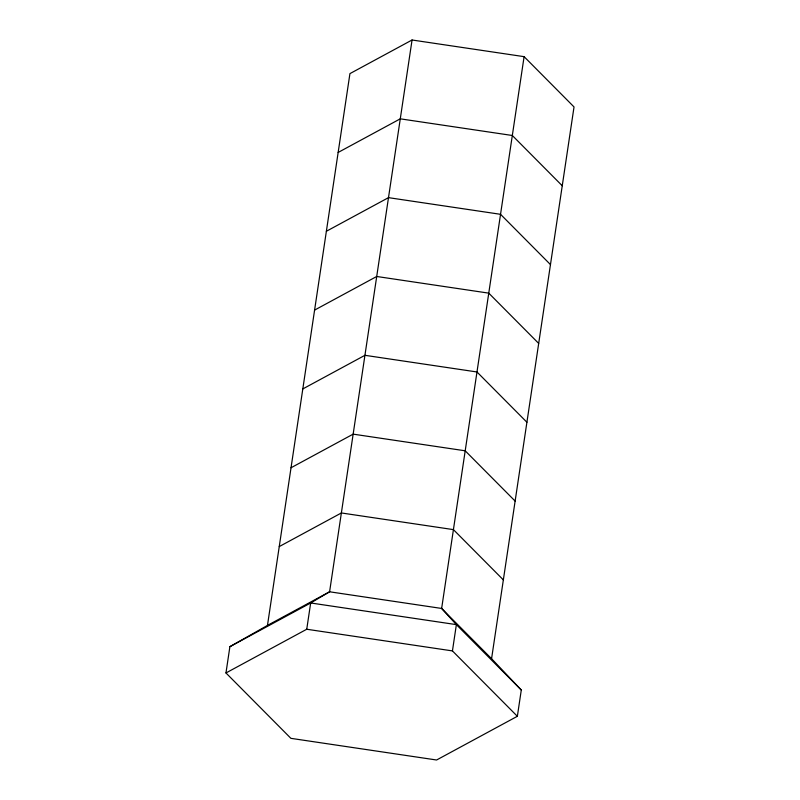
<?xml version="1.0" encoding="UTF-8"?>
<svg xmlns="http://www.w3.org/2000/svg" width="800" height="800" viewBox="0 0 800 800"><rect width="100%" height="100%" fill="white"/><g stroke="black" fill="none" stroke-linecap="round" stroke-linejoin="round"><path stroke-width="1.2" d="M225.97 672.96L229.89 646.68L267.47 625.41L329.59 591.79L441.64 608.45L491.57 658.73L521.29 690.01L517.36 716.29L436.59 760L290.89 738.34L225.97 672.96L306.74 629.25L452.44 650.91L517.36 716.29M267.47 625.41L349.93 73.62L412.06 40L524.1 56.66L574.03 106.94L491.57 658.73M306.74 629.25L310.67 602.97L329.59 591.79L412.06 40M524.1 56.66L441.64 608.45L456.37 624.63L521.29 690.01M452.44 650.91L456.37 624.63L310.67 602.97L229.89 646.68M338.15 152.45L400.27 118.83L512.32 135.49L562.25 185.77M326.37 231.27L388.49 197.65L500.54 214.31L550.47 264.59M314.59 310.1L376.71 276.48L488.76 293.14L538.69 343.42M302.81 388.93L364.93 355.31L476.98 371.97L526.91 422.25M291.03 467.76L353.15 434.14L465.2 450.8L515.13 501.08M279.25 546.58L341.37 512.96L453.42 529.62L503.35 579.9"/></g></svg>
